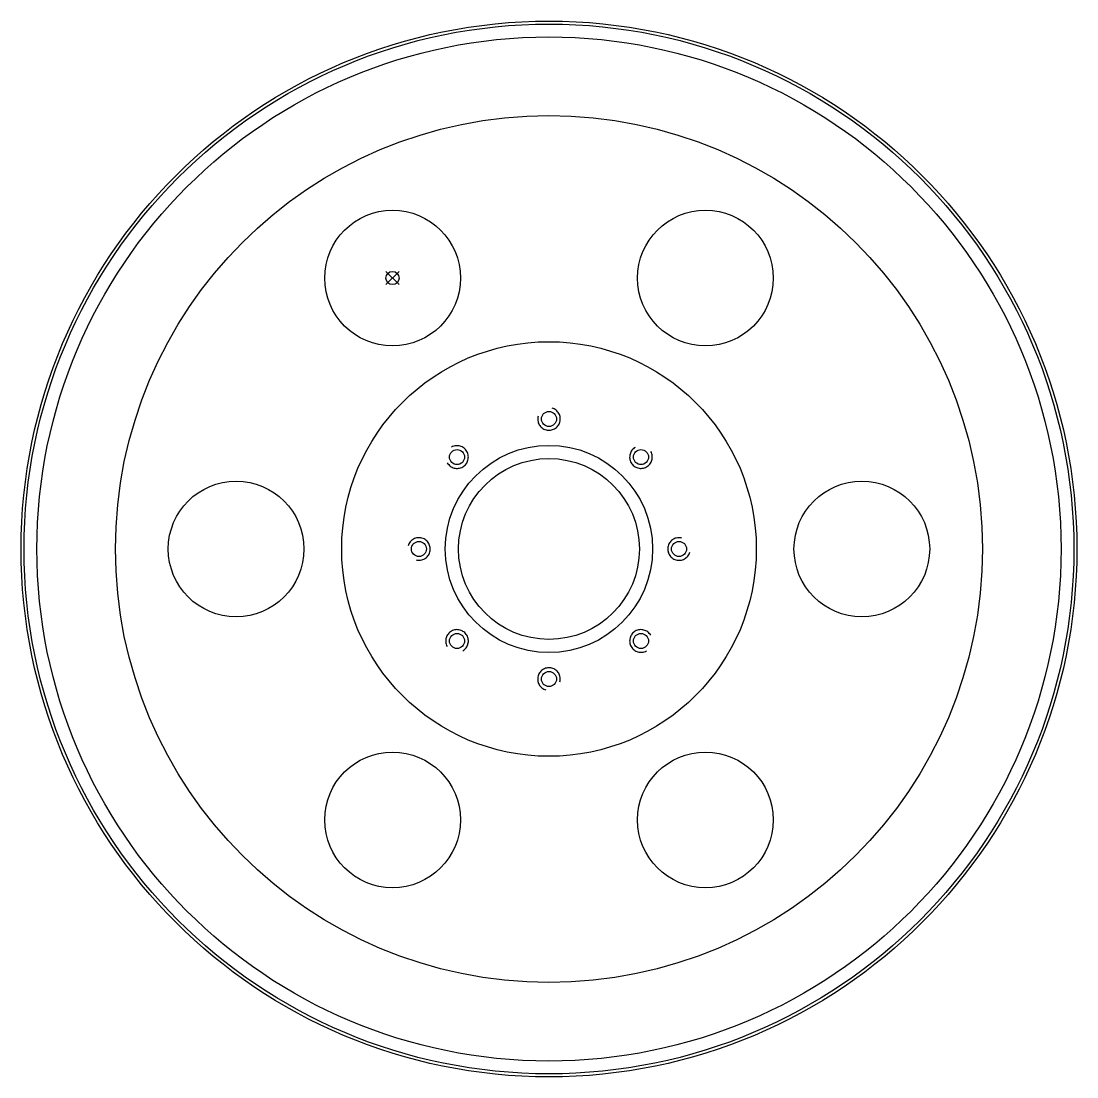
# Model space of a CAD drawing. Extents: x -31 to 249, y 515 to 795.
import ezdxf

# ---------------------------------------------------------------- set-up
doc = ezdxf.new("R2010")
doc.units = 0
doc.header["$MEASUREMENT"] = 0
doc.linetypes.add('THIN', pattern=[200000, 200000, 0])
doc.layers.get('0').update_dxf_attribs({"linetype": 'CONTINUOUS'})
doc.layers.add('$PARTREF_BOM', color=7, linetype='CONTINUOUS')
doc.styles.get("Standard").update_dxf_attribs({"font": 'txt.shx', "bigfont": 'chineset.shx'})

# ---------------------------------------------------------------- blocks, each defined once
blk = doc.blocks.new('PARTREF')
at = {"layer": '$PARTREF_BOM', "color": 2}
for p, q in [((-1.75, -1.75), (1.75, 1.75)), ((-1.75, 1.75), (1.75, -1.75))]:
    blk.add_line(p, q, dxfattribs=at)
blk.add_circle((0, 0), 1.75, dxfattribs=at)
at = {"layer": '$PARTREF_BOM', "color": 2, "flags": 1}
for tag, p in [('TAG5', (-16.09, -4.95)), ('TAG10', (-5.65, -5)), ('TAG15', (5.59, -4.74)), ('TAG4', (-16.09, -8.95)), ('TAG9', (-5.65, -9)), ('TAG14', (5.59, -8.74)), ('TAG3', (-16.09, -12.95)), ('TAG8', (-5.65, -13)), ('TAG13', (5.59, -12.74)), ('TAG2', (-16.09, -16.95)), ('TAG7', (-5.65, -17)), ('TAG12', (5.59, -16.74)), ('TAG1', (-16.09, -20.95)), ('TAG6', (-5.65, -21)), ('TAG11', (5.59, -20.74))]:
    blk.add_attdef(tag, p, '', height=2.5, dxfattribs=at)

msp = doc.modelspace()

# ---------------------------------------------------------------- linework, layer by layer
at = {"color": 7, "linetype": 'CONTINUOUS'}
for centre, radius in [((108.92, 654.86), 140.05), ((108.92, 654.86), 139.25), ((108.92, 654.86), 135.85), ((108.92, 654.86), 115), ((67.42, 726.74), 18), ((150.42, 726.74), 18), ((108.92, 654.86), 55), ((108.92, 689.36), 2), ((108.92, 654.86), 27.5), ((84.53, 679.25), 2), ((133.32, 679.25), 2), ((108.92, 654.86), 24), ((25.92, 654.86), 18), ((191.92, 654.86), 18), ((74.42, 654.86), 2), ((143.42, 654.86), 2), ((84.53, 630.46), 2), ((133.32, 630.46), 2), ((108.92, 620.36), 2), ((67.42, 582.98), 18), ((150.42, 582.98), 18)]:
    msp.add_circle(centre, radius, dxfattribs=at)
at = {"color": 4, "linetype": 'THIN'}
for centre, start, end in [((108.92, 689.36), 165.6912, 73.6916), ((84.53, 679.25), 210.6912, 118.6916), ((133.32, 679.25), 120.6912, 28.6916), ((74.42, 654.86), 255.6912, 163.6916), ((143.42, 654.86), 75.6912, 343.6916), ((84.53, 630.46), 300.6912, 208.6916), ((133.32, 630.46), 30.6912, 298.6916), ((108.92, 620.36), 345.6912, 253.6916)]:
    msp.add_arc(centre, 3, start, end, dxfattribs=at)

# ---------------------------------------------------------------- block references
at = {"color": 7}
msp.add_blockref('PARTREF', (67.42, 726.74), dxfattribs=at)

doc.saveas('drawing.dxf')
